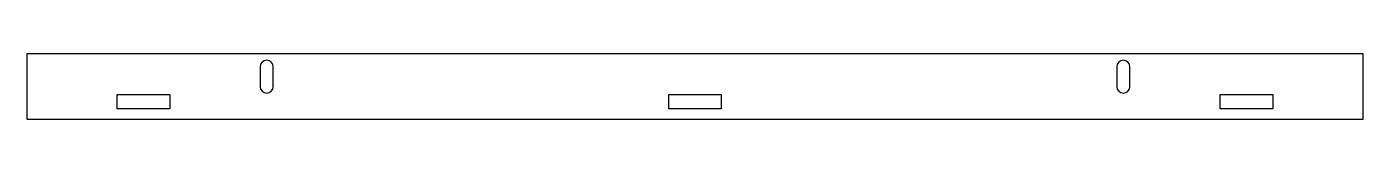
# Model space of a CAD drawing. Header units: millimetres. Extents: x -254 to 254, y -30 to -5.
import ezdxf

# ---------------------------------------------------------------- set-up
doc = ezdxf.new("R2010")
doc.units = ezdxf.units.MM
doc.layers.get('0').update_dxf_attribs({"linetype": 'CONTINUOUS'})

msp = doc.modelspace()

# ---------------------------------------------------------------- linework, layer by layer
for points in [[(254, -5), (-254, -5), (-254, -30), (254, -30)], [(-219.65, -26), (-219.65, -20.5), (-199.65, -20.5), (-199.65, -26)], [(-10, -26), (-10, -20.5), (10, -20.5), (10, -26)], [(199.65, -26), (199.65, -20.5), (219.65, -20.5), (219.65, -26)]]:
    msp.add_lwpolyline(points, close=True)
for points in [[(-165.3, -17.5, 1), (-160.3, -17.5), (-160.3, -10, 1), (-165.3, -10)], [(160.3, -17.5, 1), (165.3, -17.5), (165.3, -10, 1), (160.3, -10)]]:
    msp.add_lwpolyline(points, format="xyb", close=True)

doc.saveas('drawing.dxf')
